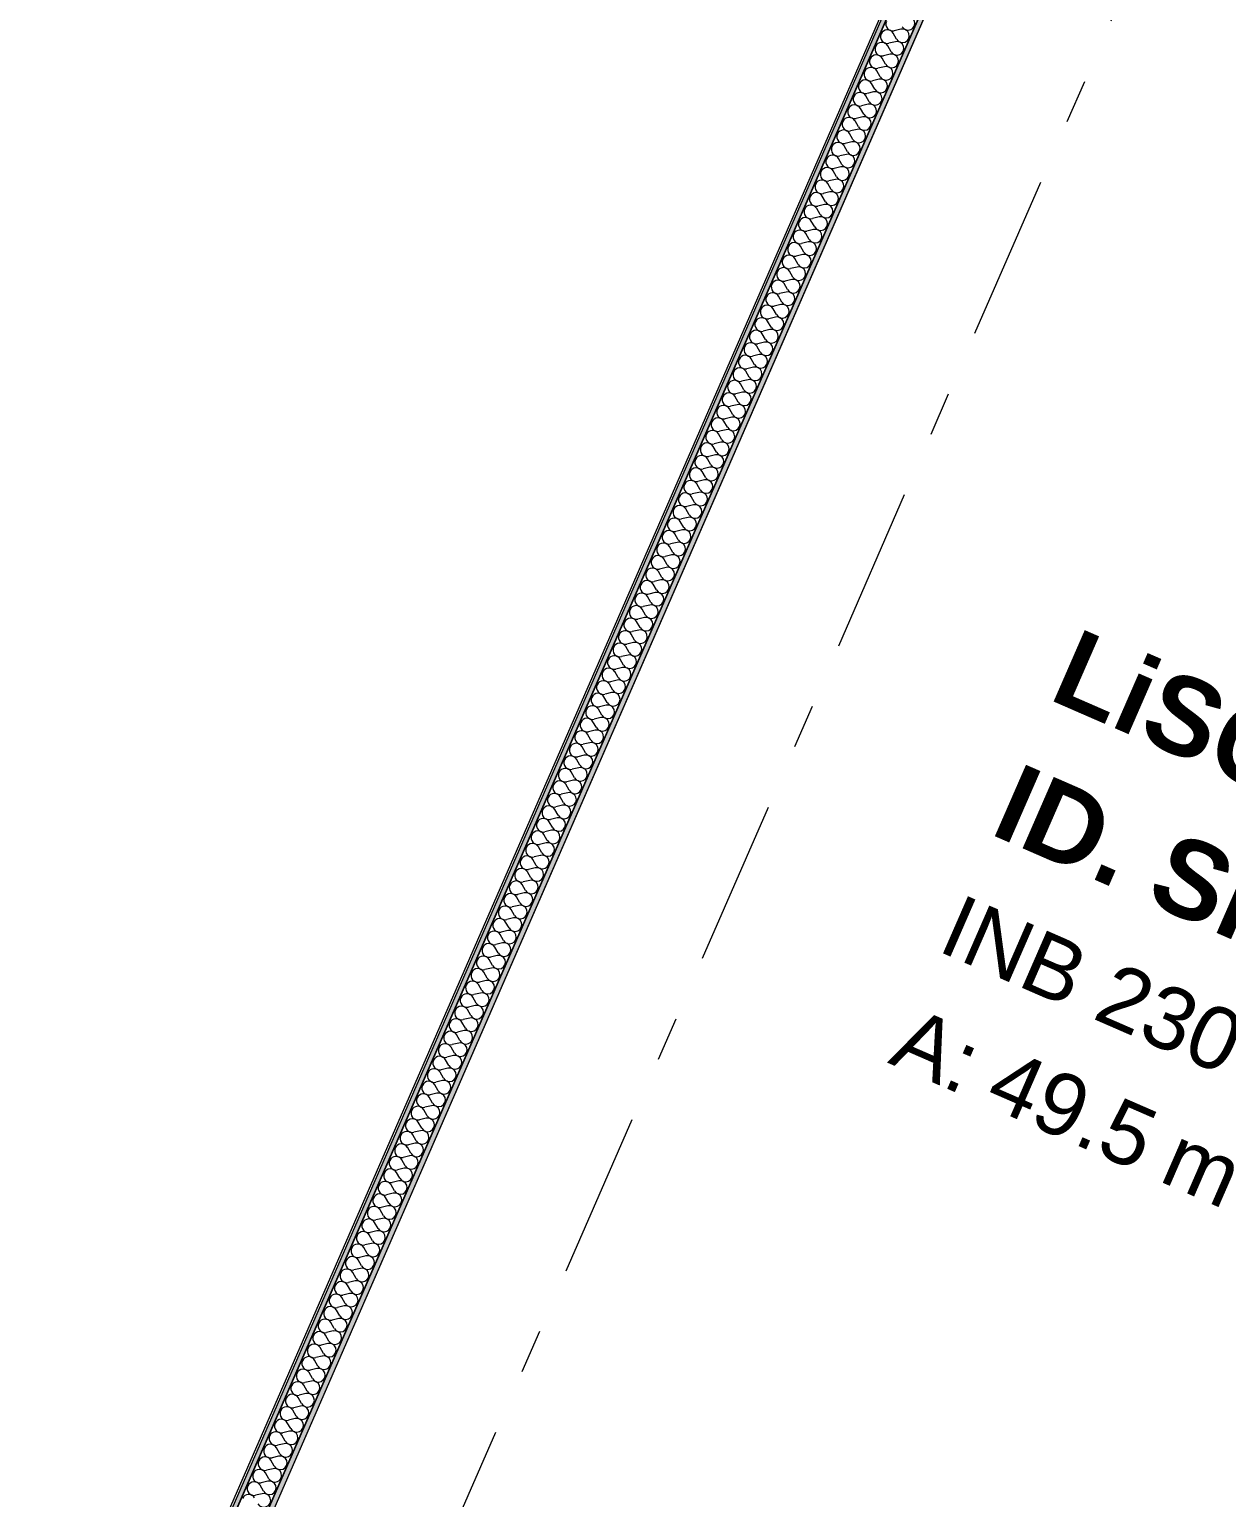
# Model space of a CAD drawing. Header units: millimetres. Extents: x -37281 to 954596, y -59787 to 956680.
# Drawn here: x 870757 to 874598, y -33554 to -28844 of the extents above; entities that cross this region are included whole.
import ezdxf
from ezdxf.enums import TextEntityAlignment as Align

# ---------------------------------------------------------------- set-up
doc = ezdxf.new("R2010")
doc.units = ezdxf.units.MM
doc.header["$MEASUREMENT"] = 0
doc.linetypes.add('Double Dashed', pattern=[1093.611073, 529.166651, -211.666656, 141.111112, -211.666656])
for name, color, linetype in [('New_A-15-MG_Structural_Grid_Phase_2', 7, 'Continuous'), ('New_A-25-M_Wall_Int', 7, 'Continuous'), ('New_A-35-M_FFE-Zone', 7, 'Continuous')]:
    doc.layers.add(name, color=color, linetype=linetype)
for name, color, linetype, lineweight, true_color in [('New_A-15-MG_Structural_Grid_Phase_2_Pen_No__222', 7, 'Continuous', 13, 0x65af33), ('New_A-25-M_Wall_Int_Pen_No__107', 7, 'Continuous', 15, 0xa6a6a6), ('New_A-35-M_FFE-Zone_Pen_No__74', 7, 'Continuous', 20, 0x606060)]:
    doc.layers.add(name, color=color, linetype=linetype, lineweight=lineweight, true_color=true_color)
doc.layers.add('New_A-25-M_Wall_Int_Pen_No__1', color=7, linetype='Continuous', lineweight=13)
doc.layers.add('New_ArchiCAD Zone Stamps_Pen_No__9', color=7, linetype='Continuous', lineweight=13)
doc.styles.add('GENERATED_STYLE_2', font='')
doc.styles.add('GENERATED_STYLE_3', font='')
doc.styles.add('GENERATED_STYLE_4', font='')
doc.styles.get('GENERATED_STYLE_2').set_extended_font_data('Arial', bold=True)
doc.styles.get('GENERATED_STYLE_3').set_extended_font_data('Arial')
doc.styles.get('GENERATED_STYLE_4').set_extended_font_data('Swis721 BT')

# ---------------------------------------------------------------- blocks, each defined once
blk = doc.blocks.new('Research Area_ member of academic staff_INB 2306_69_2', base_point=(870199.3, -30607.2))
at = {"layer": 'New_A-35-M_FFE-Zone_Pen_No__74', "linetype": 'Continuous'}
blk.add_line((870215.7, -36304.7), (874491.8, -26498.4), dxfattribs=at)
at = {"layer": 'New_ArchiCAD Zone Stamps_Pen_No__9'}
for tag, height, style, p in [('zoneNameLine2', 250, 'GENERATED_STYLE_2', (868799.5, -33436.6)), ('ROOM_NAME', 250, 'GENERATED_STYLE_2', (868367.3, -33248.1)), ('measuredAreaCode', 200, 'GENERATED_STYLE_3', (869591.7, -33770.6)), ('DUMMY_650', 200, 'GENERATED_STYLE_3', (869939.1, -32973.9)), ('ROOM_NUMBER', 200, 'GENERATED_STYLE_3', (869231.6, -33613.6)), ('DUMMY_651', 133.3, 'GENERATED_STYLE_3', (870060.9, -32679.3)), ('DUMMY_649', 200, 'GENERATED_STYLE_3', (869725.7, -33463.2))]:
    blk.add_attdef(tag, text='', height=height, rotation=66.4404, dxfattribs=dict(at, style=style)).set_placement(p, align=Align.TOP_LEFT)
blk = doc.blocks.new('LiSC Research_INB 2307_74_2', base_point=(876282.6, -31648))
at = {"layer": 'New_A-35-M_FFE-Zone_Pen_No__74', "linetype": 'Continuous'}
blk.add_line((874608, -26557.2), (870334.9, -36356.7), dxfattribs=at)
at = {"layer": 'New_ArchiCAD Zone Stamps_Pen_No__9'}
for tag, height, style, p in [('ROOM_NAME', 250, 'GENERATED_STYLE_2', (874121.3, -30761.7)), ('zoneNameLine2', 250, 'GENERATED_STYLE_2', (873932.9, -31193.8)), ('ROOM_NUMBER', 200, 'GENERATED_STYLE_3', (873744.4, -31614.5)), ('measuredAreaCode', 200, 'GENERATED_STYLE_3', (873587.4, -31974.6)), ('DUMMY_649', 200, 'GENERATED_STYLE_3', (873894.8, -32108.7)), ('DUMMY_650', 200, 'GENERATED_STYLE_3', (874384.1, -32322.1)), ('DUMMY_651', 133.3, 'GENERATED_STYLE_3', (874663.4, -32428.6))]:
    blk.add_attdef(tag, text='', height=height, rotation=336.4404, dxfattribs=dict(at, style=style)).set_placement(p, align=Align.TOP_LEFT)
blk = doc.blocks.new('*X1054', base_point=(864302.5, 0))
at = {"layer": 'New_A-25-M_Wall_Int_Pen_No__107', "linetype": 'Continuous'}
for p, q in [((873539, -28875.4), (873528.2, -28856.3)), ((873553.1, -28843.2), (873531.7, -28848.3)), ((873521.5, -28915.5), (873510.7, -28896.5)), ((873535.5, -28883.4), (873514.2, -28888.4)), ((873500.5, -28963.7), (873479.2, -28968.7)), ((873504, -28955.7), (873493.2, -28936.6)), ((873518, -28923.5), (873496.7, -28928.6)), ((873483, -29003.9), (873461.7, -29008.9)), ((873486.5, -28995.8), (873475.7, -28976.8)), ((873451.5, -29076.1), (873440.7, -29057.1)), ((873465.5, -29044), (873444.2, -29049.1)), ((873469, -29036), (873458.2, -29016.9)), ((873434, -29116.3), (873423.2, -29097.2)), ((873448, -29084.2), (873426.7, -29089.2)), ((873416.5, -29156.5), (873405.7, -29137.4)), ((873430.5, -29124.3), (873409.2, -29129.4)), ((873395.5, -29204.6), (873374.1, -29209.7)), ((873399, -29196.6), (873388.2, -29177.6)), ((873413, -29164.5), (873391.7, -29169.5)), ((873378, -29244.8), (873356.6, -29249.8)), ((873381.5, -29236.8), (873370.6, -29217.7)), ((873346.4, -29317.1), (873335.6, -29298)), ((873360.4, -29285), (873339.1, -29290)), ((873363.9, -29276.9), (873353.1, -29257.9)), ((873328.9, -29357.2), (873318.1, -29338.2)), ((873342.9, -29325.1), (873321.6, -29330.2)), ((873311.4, -29397.4), (873300.6, -29378.4)), ((873325.4, -29365.3), (873304.1, -29370.3)), ((873293.9, -29437.6), (873283.1, -29418.5)), ((873307.9, -29405.4), (873286.6, -29410.5)), ((873272.9, -29485.8), (873251.6, -29490.8)), ((873276.4, -29477.7), (873265.6, -29458.7)), ((873290.4, -29445.6), (873269.1, -29450.6)), ((873255.4, -29525.9), (873234.1, -29531)), ((873258.9, -29517.9), (873248.1, -29498.8)), ((873223.9, -29598.2), (873213, -29579.1)), ((873237.9, -29566.1), (873216.5, -29571.1)), ((873241.4, -29558), (873230.6, -29539)), ((873206.3, -29638.4), (873195.5, -29619.3)), ((873220.4, -29606.2), (873199, -29611.3)), ((873188.8, -29678.5), (873178, -29659.5)), ((873202.8, -29646.4), (873181.5, -29651.4)), ((873171.3, -29718.7), (873160.5, -29699.6)), ((873185.3, -29686.5), (873164, -29691.6)), ((873150.3, -29766.9), (873129, -29771.9)), ((873153.8, -29758.8), (873143, -29739.8)), ((873167.8, -29726.7), (873146.5, -29731.7)), ((873132.8, -29807), (873111.5, -29812.1)), ((873136.3, -29799), (873125.5, -29779.9)), ((873101.3, -29879.3), (873090.5, -29860.2)), ((873115.3, -29847.2), (873094, -29852.2)), ((873118.8, -29839.1), (873108, -29820.1)), ((873083.8, -29919.5), (873073, -29900.4)), ((873097.8, -29887.3), (873076.5, -29892.4)), ((873066.3, -29959.6), (873055.4, -29940.6)), ((873080.3, -29927.5), (873059, -29932.5)), ((873048.7, -29999.8), (873037.9, -29980.7)), ((873062.8, -29967.6), (873041.4, -29972.7)), ((873027.7, -30048), (873006.4, -30053)), ((873031.2, -30039.9), (873020.4, -30020.9)), ((873045.2, -30007.8), (873023.9, -30012.8)), ((873010.2, -30088.1), (872988.9, -30093.2)), ((873013.7, -30080.1), (873002.9, -30061)), ((872978.7, -30160.4), (872967.9, -30141.4)), ((872992.7, -30128.3), (872971.4, -30133.3)), ((872996.2, -30120.2), (872985.4, -30101.2)), ((872961.2, -30200.6), (872950.4, -30181.5)), ((872975.2, -30168.4), (872953.9, -30173.5)), ((872943.7, -30240.7), (872932.9, -30221.7)), ((872957.7, -30208.6), (872936.4, -30213.6)), ((872926.2, -30280.9), (872915.4, -30261.8)), ((872940.2, -30248.7), (872918.9, -30253.8)), ((872905.2, -30329.1), (872883.8, -30334.1)), ((872908.7, -30321), (872897.9, -30302)), ((872922.7, -30288.9), (872901.4, -30293.9)), ((872873.6, -30401.3), (872862.8, -30382.3)), ((872887.6, -30369.2), (872866.3, -30374.3)), ((872891.2, -30361.2), (872880.3, -30342.1)), ((872856.1, -30441.5), (872845.3, -30422.5)), ((872870.1, -30409.4), (872848.8, -30414.4)), ((872838.6, -30481.7), (872827.8, -30462.6)), ((872852.6, -30449.5), (872831.3, -30454.6)), ((872821.1, -30521.8), (872810.3, -30502.8)), ((872835.1, -30489.7), (872813.8, -30494.7)), ((872800.1, -30570), (872778.8, -30575.1)), ((872803.6, -30562), (872792.8, -30542.9)), ((872817.6, -30529.9), (872796.3, -30534.9)), ((872782.6, -30610.2), (872761.3, -30615.2)), ((872786.1, -30602.1), (872775.3, -30583.1)), ((872751.1, -30682.5), (872740.3, -30663.4)), ((872765.1, -30650.3), (872743.8, -30655.4)), ((872768.6, -30642.3), (872757.8, -30623.2)), ((872733.6, -30722.6), (872722.7, -30703.6)), ((872747.6, -30690.5), (872726.2, -30695.5)), ((872716, -30762.8), (872705.2, -30743.7)), ((872730.1, -30730.6), (872708.7, -30735.7)), ((872698.5, -30802.9), (872687.7, -30783.9)), ((872712.5, -30770.8), (872691.2, -30775.8)), ((872677.5, -30851.1), (872656.2, -30856.2)), ((872681, -30843.1), (872670.2, -30824)), ((872695, -30811), (872673.7, -30816)), ((872660, -30891.3), (872638.7, -30896.3)), ((872663.5, -30883.2), (872652.7, -30864.2)), ((872628.5, -30963.6), (872617.7, -30944.5)), ((872642.5, -30931.4), (872621.2, -30936.5)), ((872646, -30923.4), (872635.2, -30904.3)), ((872611, -31003.7), (872600.2, -30984.7)), ((872625, -30971.6), (872603.7, -30976.6)), ((872593.5, -31043.9), (872582.7, -31024.8)), ((872607.5, -31011.7), (872586.2, -31016.8)), ((872576, -31084), (872565.1, -31065)), ((872590, -31051.9), (872568.6, -31056.9)), ((872554.9, -31132.2), (872533.6, -31137.3)), ((872558.4, -31124.2), (872547.6, -31105.1)), ((872572.5, -31092.1), (872551.1, -31097.1)), ((872537.4, -31172.4), (872516.1, -31177.4)), ((872540.9, -31164.3), (872530.1, -31145.3)), ((872505.9, -31244.7), (872495.1, -31225.6)), ((872519.9, -31212.5), (872498.6, -31217.6)), ((872523.4, -31204.5), (872512.6, -31185.5)), ((872488.4, -31284.8), (872477.6, -31265.8)), ((872502.4, -31252.7), (872481.1, -31257.7)), ((872470.9, -31325), (872460.1, -31305.9)), ((872484.9, -31292.9), (872463.6, -31297.9)), ((872453.4, -31365.1), (872442.6, -31346.1)), ((872467.4, -31333), (872446.1, -31338.1)), ((872432.4, -31413.3), (872411.1, -31418.4)), ((872435.9, -31405.3), (872425.1, -31386.2)), ((872449.9, -31373.2), (872428.6, -31378.2)), ((872414.9, -31453.5), (872393.5, -31458.5)), ((872418.4, -31445.5), (872407.5, -31426.4)), ((872383.3, -31525.8), (872372.5, -31506.7)), ((872397.3, -31493.6), (872376, -31498.7)), ((872400.8, -31485.6), (872390, -31466.6)), ((872365.8, -31565.9), (872355, -31546.9)), ((872379.8, -31533.8), (872358.5, -31538.8)), ((872348.3, -31606.1), (872337.5, -31587)), ((872362.3, -31574), (872341, -31579)), ((872327.3, -31654.3), (872306, -31659.3)), ((872330.8, -31646.2), (872320, -31627.2)), ((872344.8, -31614.1), (872323.5, -31619.2)), ((872309.8, -31694.4), (872288.5, -31699.5)), ((872313.3, -31686.4), (872302.5, -31667.3)), ((872278.3, -31766.7), (872267.5, -31747.7)), ((872292.3, -31734.6), (872271, -31739.6)), ((872295.8, -31726.6), (872285, -31707.5)), ((872260.8, -31806.9), (872250, -31787.8)), ((872274.8, -31774.7), (872253.5, -31779.8)), ((872243.3, -31847), (872232.4, -31828)), ((872257.3, -31814.9), (872235.9, -31819.9)), ((872225.7, -31887.2), (872214.9, -31868.1)), ((872239.7, -31855.1), (872218.4, -31860.1)), ((872204.7, -31935.4), (872183.4, -31940.4)), ((872208.2, -31927.3), (872197.4, -31908.3)), ((872222.2, -31895.2), (872200.9, -31900.3)), ((872187.2, -31975.5), (872165.9, -31980.6)), ((872190.7, -31967.5), (872179.9, -31948.5)), ((872155.7, -32047.8), (872144.9, -32028.8)), ((872169.7, -32015.7), (872148.4, -32020.7)), ((872173.2, -32007.7), (872162.4, -31988.6)), ((872138.2, -32088), (872127.4, -32068.9)), ((872152.2, -32055.8), (872130.9, -32060.9)), ((872120.7, -32128.1), (872109.9, -32109.1)), ((872134.7, -32096), (872113.4, -32101)), ((872103.2, -32168.3), (872092.4, -32149.2)), ((872117.2, -32136.2), (872095.9, -32141.2)), ((872082.2, -32216.5), (872060.8, -32221.5)), ((872085.7, -32208.4), (872074.8, -32189.4)), ((872099.7, -32176.3), (872078.3, -32181.4)), ((872064.6, -32256.6), (872043.3, -32261.7)), ((872068.1, -32248.6), (872057.3, -32229.6)), ((872033.1, -32328.9), (872022.3, -32309.9)), ((872047.1, -32296.8), (872025.8, -32301.8)), ((872050.6, -32288.8), (872039.8, -32269.7)), ((872015.6, -32369.1), (872004.8, -32350)), ((872029.6, -32337), (872008.3, -32342)), ((871998.1, -32409.2), (871987.3, -32390.2)), ((872012.1, -32377.1), (871990.8, -32382.2)), ((871980.6, -32449.4), (871969.8, -32430.3)), ((871994.6, -32417.3), (871973.3, -32422.3)), ((871959.6, -32497.6), (871938.3, -32502.6)), ((871963.1, -32489.6), (871952.3, -32470.5)), ((871977.1, -32457.4), (871955.8, -32462.5)), ((871942.1, -32537.7), (871920.8, -32542.8)), ((871945.6, -32529.7), (871934.8, -32510.7)), ((871910.5, -32610), (871899.7, -32591)), ((871924.6, -32577.9), (871903.2, -32582.9)), ((871928.1, -32569.9), (871917.2, -32550.8)), ((871893, -32650.2), (871882.2, -32631.1)), ((871907, -32618.1), (871885.7, -32623.1)), ((871875.5, -32690.3), (871864.7, -32671.3)), ((871889.5, -32658.2), (871868.2, -32663.3)), ((871858, -32730.5), (871847.2, -32711.4)), ((871872, -32698.4), (871850.7, -32703.4)), ((871837, -32778.7), (871815.7, -32783.7)), ((871840.5, -32770.7), (871829.7, -32751.6)), ((871854.5, -32738.5), (871833.2, -32743.6)), ((871805.5, -32851), (871794.7, -32831.9)), ((871819.5, -32818.8), (871798.2, -32823.9)), ((871823, -32810.8), (871812.2, -32791.8)), ((871788, -32891.1), (871777.2, -32872.1)), ((871802, -32859), (871780.7, -32864)), ((871770.5, -32931.3), (871759.7, -32912.2)), ((871784.5, -32899.2), (871763.2, -32904.2)), ((871752.9, -32971.4), (871742.1, -32952.4)), ((871767, -32939.3), (871745.6, -32944.4)), ((871731.9, -33019.6), (871710.6, -33024.7)), ((871735.4, -33011.6), (871724.6, -32992.6)), ((871749.4, -32979.5), (871728.1, -32984.5)), ((871714.4, -33059.8), (871693.1, -33064.8)), ((871717.9, -33051.8), (871707.1, -33032.7)), ((871682.9, -33132.1), (871672.1, -33113)), ((871696.9, -33100), (871675.6, -33105)), ((871700.4, -33091.9), (871689.6, -33072.9)), ((871665.4, -33172.2), (871654.6, -33153.2)), ((871679.4, -33140.1), (871658.1, -33145.2)), ((871647.9, -33212.4), (871637.1, -33193.3)), ((871661.9, -33180.3), (871640.6, -33185.3)), ((871630.4, -33252.6), (871619.6, -33233.5)), ((871644.4, -33220.4), (871623.1, -33225.5)), ((871609.4, -33300.7), (871588, -33305.8)), ((871612.9, -33292.7), (871602.1, -33273.7)), ((871626.9, -33260.6), (871605.6, -33265.6)), ((871591.9, -33340.9), (871570.5, -33345.9)), ((871595.4, -33332.9), (871584.5, -33313.8)), ((871560.3, -33413.2), (871549.5, -33394.1)), ((871574.3, -33381.1), (871553, -33386.1)), ((871577.8, -33373), (871567, -33354)), ((871542.8, -33453.3), (871532, -33434.3)), ((871556.8, -33421.2), (871535.5, -33426.3)), ((871525.3, -33493.5), (871514.5, -33474.4)), ((871539.3, -33461.4), (871518, -33466.4)), ((871507.8, -33533.7), (871497, -33514.6)), ((871521.8, -33501.5), (871500.5, -33506.6)), ((871504.3, -33541.7), (871483, -33546.7))]:
    blk.add_line(p, q, dxfattribs=at)
for centre, start, end in [((873526.7, -28827), 156.4404, 283.3103), ((873575.6, -28824.4), 209.5705, 103.3103), ((873509.2, -28867.1), 156.4404, 283.3103), ((873509.2, -28867.1), 29.5705, 156.4404), ((873558.1, -28864.5), 209.5705, 103.3103), ((873491.7, -28907.3), 156.4404, 283.3103), ((873491.7, -28907.3), 29.5705, 156.4404), ((873540.6, -28904.7), 209.5705, 103.3103), ((873456.7, -28987.6), 29.5705, 156.4404), ((873474.2, -28947.4), 156.4404, 283.3103), ((873474.2, -28947.4), 29.5705, 156.4404), ((873505.6, -28985), 209.5705, 103.3103), ((873523.1, -28944.9), 209.5705, 103.3103), ((873439.1, -29027.7), 29.5705, 156.4404), ((873456.7, -28987.6), 156.4404, 283.3103), ((873488.1, -29025.2), 209.5705, 103.3103), ((873421.6, -29067.9), 156.4404, 283.3103), ((873421.6, -29067.9), 29.5705, 156.4404), ((873439.1, -29027.7), 156.4404, 283.3103), ((873470.5, -29065.3), 209.5705, 103.3103), ((873404.1, -29108.1), 156.4404, 283.3103), ((873404.1, -29108.1), 29.5705, 156.4404), ((873453, -29105.5), 209.5705, 103.3103), ((873386.6, -29148.2), 156.4404, 283.3103), ((873386.6, -29148.2), 29.5705, 156.4404), ((873435.5, -29145.6), 209.5705, 103.3103), ((873369.1, -29188.4), 156.4404, 283.3103), ((873369.1, -29188.4), 29.5705, 156.4404), ((873400.5, -29226), 209.5705, 103.3103), ((873418, -29185.8), 209.5705, 103.3103), ((873334.1, -29268.7), 29.5705, 156.4404), ((873351.6, -29228.5), 156.4404, 283.3103), ((873351.6, -29228.5), 29.5705, 156.4404), ((873383, -29266.1), 209.5705, 103.3103), ((873316.6, -29308.8), 29.5705, 156.4404), ((873334.1, -29268.7), 156.4404, 283.3103), ((873365.5, -29306.3), 209.5705, 103.3103), ((873299.1, -29349), 156.4404, 283.3103), ((873299.1, -29349), 29.5705, 156.4404), ((873316.6, -29308.8), 156.4404, 283.3103), ((873348, -29346.4), 209.5705, 103.3103), ((873281.5, -29389.2), 156.4404, 283.3103), ((873281.5, -29389.2), 29.5705, 156.4404), ((873330.5, -29386.6), 209.5705, 103.3103), ((873264, -29429.3), 156.4404, 283.3103), ((873264, -29429.3), 29.5705, 156.4404), ((873313, -29426.8), 209.5705, 103.3103), ((873246.5, -29469.5), 156.4404, 283.3103), ((873246.5, -29469.5), 29.5705, 156.4404), ((873277.9, -29507.1), 209.5705, 103.3103), ((873295.4, -29466.9), 209.5705, 103.3103), ((873211.5, -29549.8), 29.5705, 156.4404), ((873229, -29509.6), 156.4404, 283.3103), ((873229, -29509.6), 29.5705, 156.4404), ((873260.4, -29547.2), 209.5705, 103.3103), ((873194, -29590), 156.4404, 283.3103), ((873194, -29590), 29.5705, 156.4404), ((873211.5, -29549.8), 156.4404, 283.3103), ((873242.9, -29587.4), 209.5705, 103.3103), ((873176.5, -29630.1), 156.4404, 283.3103), ((873176.5, -29630.1), 29.5705, 156.4404), ((873225.4, -29627.5), 209.5705, 103.3103), ((873159, -29670.3), 156.4404, 283.3103), ((873159, -29670.3), 29.5705, 156.4404), ((873207.9, -29667.7), 209.5705, 103.3103), ((873141.5, -29710.4), 156.4404, 283.3103), ((873141.5, -29710.4), 29.5705, 156.4404), ((873190.4, -29707.9), 209.5705, 103.3103), ((873106.4, -29790.7), 29.5705, 156.4404), ((873124, -29750.6), 156.4404, 283.3103), ((873124, -29750.6), 29.5705, 156.4404), ((873155.4, -29788.2), 209.5705, 103.3103), ((873172.9, -29748), 209.5705, 103.3103), ((873088.9, -29830.9), 29.5705, 156.4404), ((873106.4, -29790.7), 156.4404, 283.3103), ((873137.8, -29828.3), 209.5705, 103.3103), ((873071.4, -29871.1), 156.4404, 283.3103), ((873071.4, -29871.1), 29.5705, 156.4404), ((873088.9, -29830.9), 156.4404, 283.3103), ((873120.3, -29868.5), 209.5705, 103.3103), ((873053.9, -29911.2), 156.4404, 283.3103), ((873053.9, -29911.2), 29.5705, 156.4404), ((873102.8, -29908.6), 209.5705, 103.3103), ((873036.4, -29951.4), 156.4404, 283.3103), ((873036.4, -29951.4), 29.5705, 156.4404), ((873085.3, -29948.8), 209.5705, 103.3103), ((873018.9, -29991.5), 156.4404, 283.3103), ((873018.9, -29991.5), 29.5705, 156.4404), ((873067.8, -29989), 209.5705, 103.3103), ((872983.9, -30071.8), 29.5705, 156.4404), ((873001.4, -30031.7), 156.4404, 283.3103), ((873001.4, -30031.7), 29.5705, 156.4404), ((873032.8, -30069.3), 209.5705, 103.3103), ((873050.3, -30029.1), 209.5705, 103.3103), ((872966.4, -30112), 29.5705, 156.4404), ((872983.9, -30071.8), 156.4404, 283.3103), ((873015.3, -30109.4), 209.5705, 103.3103), ((872948.8, -30152.2), 156.4404, 283.3103), ((872948.8, -30152.2), 29.5705, 156.4404), ((872966.4, -30112), 156.4404, 283.3103), ((872997.8, -30149.6), 209.5705, 103.3103), ((872931.3, -30192.3), 156.4404, 283.3103), ((872931.3, -30192.3), 29.5705, 156.4404), ((872980.2, -30189.7), 209.5705, 103.3103), ((872913.8, -30232.5), 156.4404, 283.3103), ((872913.8, -30232.5), 29.5705, 156.4404), ((872962.7, -30229.9), 209.5705, 103.3103), ((872896.3, -30272.6), 156.4404, 283.3103), ((872896.3, -30272.6), 29.5705, 156.4404), ((872927.7, -30310.2), 209.5705, 103.3103), ((872945.2, -30270.1), 209.5705, 103.3103), ((872861.3, -30352.9), 29.5705, 156.4404), ((872878.8, -30312.8), 156.4404, 283.3103), ((872878.8, -30312.8), 29.5705, 156.4404), ((872910.2, -30350.4), 209.5705, 103.3103), ((872843.8, -30393.1), 29.5705, 156.4404), ((872861.3, -30352.9), 156.4404, 283.3103), ((872892.7, -30390.5), 209.5705, 103.3103), ((872826.3, -30433.3), 156.4404, 283.3103), ((872826.3, -30433.3), 29.5705, 156.4404), ((872843.8, -30393.1), 156.4404, 283.3103), ((872875.2, -30430.7), 209.5705, 103.3103), ((872808.8, -30473.4), 156.4404, 283.3103), ((872808.8, -30473.4), 29.5705, 156.4404), ((872857.7, -30470.9), 209.5705, 103.3103), ((872791.2, -30513.6), 156.4404, 283.3103), ((872791.2, -30513.6), 29.5705, 156.4404), ((872840.2, -30511), 209.5705, 103.3103), ((872773.7, -30553.7), 156.4404, 283.3103), ((872773.7, -30553.7), 29.5705, 156.4404), ((872805.1, -30591.3), 209.5705, 103.3103), ((872822.6, -30551.2), 209.5705, 103.3103), ((872738.7, -30634.1), 29.5705, 156.4404), ((872756.2, -30593.9), 156.4404, 283.3103), ((872756.2, -30593.9), 29.5705, 156.4404), ((872787.6, -30631.5), 209.5705, 103.3103), ((872721.2, -30674.2), 29.5705, 156.4404), ((872738.7, -30634.1), 156.4404, 283.3103), ((872770.1, -30671.6), 209.5705, 103.3103), ((872703.7, -30714.4), 156.4404, 283.3103), ((872703.7, -30714.4), 29.5705, 156.4404), ((872721.2, -30674.2), 156.4404, 283.3103), ((872752.6, -30711.8), 209.5705, 103.3103), ((872686.2, -30754.5), 156.4404, 283.3103), ((872686.2, -30754.5), 29.5705, 156.4404), ((872735.1, -30752), 209.5705, 103.3103), ((872668.7, -30794.7), 156.4404, 283.3103), ((872668.7, -30794.7), 29.5705, 156.4404), ((872717.6, -30792.1), 209.5705, 103.3103), ((872633.6, -30875), 29.5705, 156.4404), ((872651.2, -30834.8), 156.4404, 283.3103), ((872651.2, -30834.8), 29.5705, 156.4404), ((872682.6, -30872.4), 209.5705, 103.3103), ((872700.1, -30832.3), 209.5705, 103.3103), ((872616.1, -30915.2), 29.5705, 156.4404), ((872633.6, -30875), 156.4404, 283.3103), ((872665.1, -30912.6), 209.5705, 103.3103), ((872598.6, -30955.3), 156.4404, 283.3103), ((872598.6, -30955.3), 29.5705, 156.4404), ((872616.1, -30915.2), 156.4404, 283.3103), ((872647.5, -30952.7), 209.5705, 103.3103), ((872581.1, -30995.5), 156.4404, 283.3103), ((872581.1, -30995.5), 29.5705, 156.4404), ((872630, -30992.9), 209.5705, 103.3103), ((872563.6, -31035.6), 156.4404, 283.3103), ((872563.6, -31035.6), 29.5705, 156.4404), ((872612.5, -31033.1), 209.5705, 103.3103), ((872546.1, -31075.8), 156.4404, 283.3103), ((872546.1, -31075.8), 29.5705, 156.4404), ((872595, -31073.2), 209.5705, 103.3103), ((872511.1, -31156.1), 29.5705, 156.4404), ((872528.6, -31115.9), 156.4404, 283.3103), ((872528.6, -31115.9), 29.5705, 156.4404), ((872560, -31153.5), 209.5705, 103.3103), ((872577.5, -31113.4), 209.5705, 103.3103), ((872493.6, -31196.3), 29.5705, 156.4404), ((872511.1, -31156.1), 156.4404, 283.3103), ((872542.5, -31193.7), 209.5705, 103.3103), ((872476.1, -31236.4), 156.4404, 283.3103), ((872476.1, -31236.4), 29.5705, 156.4404), ((872493.6, -31196.3), 156.4404, 283.3103), ((872525, -31233.9), 209.5705, 103.3103), ((872458.5, -31276.6), 156.4404, 283.3103), ((872458.5, -31276.6), 29.5705, 156.4404), ((872507.5, -31274), 209.5705, 103.3103), ((872441, -31316.7), 156.4404, 283.3103), ((872441, -31316.7), 29.5705, 156.4404), ((872489.9, -31314.2), 209.5705, 103.3103), ((872423.5, -31356.9), 156.4404, 283.3103), ((872423.5, -31356.9), 29.5705, 156.4404), ((872472.4, -31354.3), 209.5705, 103.3103), ((872388.5, -31437.2), 29.5705, 156.4404), ((872406, -31397.1), 156.4404, 283.3103), ((872406, -31397.1), 29.5705, 156.4404), ((872437.4, -31434.6), 209.5705, 103.3103), ((872454.9, -31394.5), 209.5705, 103.3103), ((872371, -31477.4), 29.5705, 156.4404), ((872388.5, -31437.2), 156.4404, 283.3103), ((872419.9, -31474.8), 209.5705, 103.3103), ((872353.5, -31517.5), 156.4404, 283.3103), ((872353.5, -31517.5), 29.5705, 156.4404), ((872371, -31477.4), 156.4404, 283.3103), ((872402.4, -31515), 209.5705, 103.3103), ((872336, -31557.7), 156.4404, 283.3103), ((872336, -31557.7), 29.5705, 156.4404), ((872384.9, -31555.1), 209.5705, 103.3103), ((872318.5, -31597.8), 156.4404, 283.3103), ((872318.5, -31597.8), 29.5705, 156.4404), ((872367.4, -31595.3), 209.5705, 103.3103), ((872300.9, -31638), 156.4404, 283.3103), ((872300.9, -31638), 29.5705, 156.4404), ((872332.3, -31675.6), 209.5705, 103.3103), ((872349.9, -31635.4), 209.5705, 103.3103), ((872265.9, -31718.3), 29.5705, 156.4404), ((872283.4, -31678.2), 156.4404, 283.3103), ((872283.4, -31678.2), 29.5705, 156.4404), ((872314.8, -31715.7), 209.5705, 103.3103), ((872248.4, -31758.5), 29.5705, 156.4404), ((872265.9, -31718.3), 156.4404, 283.3103), ((872297.3, -31755.9), 209.5705, 103.3103), ((872230.9, -31798.6), 156.4404, 283.3103), ((872230.9, -31798.6), 29.5705, 156.4404), ((872248.4, -31758.5), 156.4404, 283.3103), ((872279.8, -31796.1), 209.5705, 103.3103), ((872213.4, -31838.8), 156.4404, 283.3103), ((872213.4, -31838.8), 29.5705, 156.4404), ((872262.3, -31836.2), 209.5705, 103.3103), ((872195.9, -31878.9), 156.4404, 283.3103), ((872195.9, -31878.9), 29.5705, 156.4404), ((872244.8, -31876.4), 209.5705, 103.3103), ((872178.4, -31919.1), 156.4404, 283.3103), ((872178.4, -31919.1), 29.5705, 156.4404), ((872209.8, -31956.7), 209.5705, 103.3103), ((872227.3, -31916.5), 209.5705, 103.3103), ((872143.3, -31999.4), 29.5705, 156.4404), ((872160.9, -31959.3), 156.4404, 283.3103), ((872160.9, -31959.3), 29.5705, 156.4404), ((872192.3, -31996.8), 209.5705, 103.3103), ((872125.8, -32039.6), 156.4404, 283.3103), ((872125.8, -32039.6), 29.5705, 156.4404), ((872143.3, -31999.4), 156.4404, 283.3103), ((872174.7, -32037), 209.5705, 103.3103), ((872108.3, -32079.7), 156.4404, 283.3103), ((872108.3, -32079.7), 29.5705, 156.4404), ((872157.2, -32077.2), 209.5705, 103.3103), ((872090.8, -32119.9), 156.4404, 283.3103), ((872090.8, -32119.9), 29.5705, 156.4404), ((872139.7, -32117.3), 209.5705, 103.3103), ((872073.3, -32160), 156.4404, 283.3103), ((872073.3, -32160), 29.5705, 156.4404), ((872122.2, -32157.5), 209.5705, 103.3103), ((872038.3, -32240.4), 29.5705, 156.4404), ((872055.8, -32200.2), 156.4404, 283.3103), ((872055.8, -32200.2), 29.5705, 156.4404), ((872087.2, -32237.8), 209.5705, 103.3103), ((872104.7, -32197.6), 209.5705, 103.3103), ((872020.8, -32280.5), 29.5705, 156.4404), ((872038.3, -32240.4), 156.4404, 283.3103), ((872069.7, -32278), 209.5705, 103.3103), ((872003.3, -32320.7), 156.4404, 283.3103), ((872003.3, -32320.7), 29.5705, 156.4404), ((872020.8, -32280.5), 156.4404, 283.3103), ((872052.2, -32318.1), 209.5705, 103.3103), ((871985.8, -32360.8), 156.4404, 283.3103), ((871985.8, -32360.8), 29.5705, 156.4404), ((872034.7, -32358.3), 209.5705, 103.3103), ((871968.2, -32401), 156.4404, 283.3103), ((871968.2, -32401), 29.5705, 156.4404), ((872017.2, -32398.4), 209.5705, 103.3103), ((871950.7, -32441.2), 156.4404, 283.3103), ((871950.7, -32441.2), 29.5705, 156.4404), ((871999.6, -32438.6), 209.5705, 103.3103), ((871915.7, -32521.5), 29.5705, 156.4404), ((871933.2, -32481.3), 156.4404, 283.3103), ((871933.2, -32481.3), 29.5705, 156.4404), ((871964.6, -32518.9), 209.5705, 103.3103), ((871982.1, -32478.7), 209.5705, 103.3103), ((871898.2, -32561.6), 29.5705, 156.4404), ((871915.7, -32521.5), 156.4404, 283.3103), ((871947.1, -32559.1), 209.5705, 103.3103), ((871880.7, -32601.8), 156.4404, 283.3103), ((871880.7, -32601.8), 29.5705, 156.4404), ((871898.2, -32561.6), 156.4404, 283.3103), ((871929.6, -32599.2), 209.5705, 103.3103), ((871863.2, -32641.9), 156.4404, 283.3103), ((871863.2, -32641.9), 29.5705, 156.4404), ((871912.1, -32639.4), 209.5705, 103.3103), ((871845.7, -32682.1), 156.4404, 283.3103), ((871845.7, -32682.1), 29.5705, 156.4404), ((871894.6, -32679.5), 209.5705, 103.3103), ((871828.2, -32722.3), 156.4404, 283.3103), ((871828.2, -32722.3), 29.5705, 156.4404), ((871877.1, -32719.7), 209.5705, 103.3103), ((871793.1, -32802.6), 29.5705, 156.4404), ((871810.6, -32762.4), 156.4404, 283.3103), ((871810.6, -32762.4), 29.5705, 156.4404), ((871842, -32800), 209.5705, 103.3103), ((871859.6, -32759.8), 209.5705, 103.3103), ((871775.6, -32842.7), 29.5705, 156.4404), ((871793.1, -32802.6), 156.4404, 283.3103), ((871824.5, -32840.2), 209.5705, 103.3103), ((871758.1, -32882.9), 156.4404, 283.3103), ((871758.1, -32882.9), 29.5705, 156.4404), ((871775.6, -32842.7), 156.4404, 283.3103), ((871807, -32880.3), 209.5705, 103.3103), ((871740.6, -32923), 156.4404, 283.3103), ((871740.6, -32923), 29.5705, 156.4404), ((871789.5, -32920.5), 209.5705, 103.3103), ((871723.1, -32963.2), 156.4404, 283.3103), ((871723.1, -32963.2), 29.5705, 156.4404), ((871772, -32960.6), 209.5705, 103.3103), ((871705.6, -33003.4), 156.4404, 283.3103), ((871705.6, -33003.4), 29.5705, 156.4404), ((871737, -33041), 209.5705, 103.3103), ((871754.5, -33000.8), 209.5705, 103.3103), ((871670.6, -33083.7), 29.5705, 156.4404), ((871688.1, -33043.5), 156.4404, 283.3103), ((871688.1, -33043.5), 29.5705, 156.4404), ((871719.5, -33081.1), 209.5705, 103.3103), ((871653, -33123.8), 29.5705, 156.4404), ((871670.6, -33083.7), 156.4404, 283.3103), ((871702, -33121.3), 209.5705, 103.3103), ((871635.5, -33164), 156.4404, 283.3103), ((871635.5, -33164), 29.5705, 156.4404), ((871653, -33123.8), 156.4404, 283.3103), ((871684.4, -33161.4), 209.5705, 103.3103), ((871618, -33204.2), 156.4404, 283.3103), ((871618, -33204.2), 29.5705, 156.4404), ((871666.9, -33201.6), 209.5705, 103.3103), ((871600.5, -33244.3), 156.4404, 283.3103), ((871600.5, -33244.3), 29.5705, 156.4404), ((871649.4, -33241.7), 209.5705, 103.3103), ((871565.5, -33324.6), 29.5705, 156.4404), ((871583, -33284.5), 156.4404, 283.3103), ((871583, -33284.5), 29.5705, 156.4404), ((871614.4, -33322.1), 209.5705, 103.3103), ((871631.9, -33281.9), 209.5705, 103.3103), ((871548, -33364.8), 29.5705, 156.4404), ((871565.5, -33324.6), 156.4404, 283.3103), ((871596.9, -33362.2), 209.5705, 103.3103), ((871530.5, -33404.9), 156.4404, 283.3103), ((871530.5, -33404.9), 29.5705, 156.4404), ((871548, -33364.8), 156.4404, 283.3103), ((871579.4, -33402.4), 209.5705, 103.3103), ((871513, -33445.1), 156.4404, 283.3103), ((871513, -33445.1), 29.5705, 156.4404), ((871561.9, -33442.5), 209.5705, 103.3103), ((871495.4, -33485.3), 156.4404, 283.3103), ((871495.4, -33485.3), 29.5705, 156.4404), ((871544.4, -33482.7), 209.5705, 103.3103), ((871477.9, -33525.4), 156.4404, 283.3103), ((871477.9, -33525.4), 29.5705, 156.4404), ((871526.9, -33522.8), 209.5705, 103.3103), ((871460.4, -33565.6), 29.5705, 156.4404), ((871509.3, -33563), 209.5705, 103.3103)]:
    blk.add_arc(centre, 21.9, start, end, dxfattribs=at)
blk = doc.blocks.new('Wall_329_2', base_point=(870334.9, -36356.7))
at = {"layer": 'New_A-25-M_Wall_Int_Pen_No__107', "linetype": 'Continuous'}
for points in [[(870235, -36313.1), (874511, -26506.8), (874497.3, -26500.8), (870221.2, -36307.1)], [(870334.9, -36356.7), (874610.9, -26550.4), (874597.2, -26544.4), (870321.2, -36350.7)]]:
    blk.add_hatch(color=256, dxfattribs=at).paths.add_polyline_path(points)
at = {"layer": 'New_A-25-M_Wall_Int_Pen_No__107', "linetype": 'Continuous', "lineweight": 0, "true_color": 0x535353}
for points in [[(870235.9, -36313.5), (874511.9, -26507.2), (874511, -26506.8), (870235, -36313.1)], [(870321.2, -36350.7), (874597.2, -26544.4), (874596.3, -26544), (870320.2, -36350.3)]]:
    blk.add_hatch(color=251, dxfattribs=at).paths.add_polyline_path(points)
at = {"layer": 'New_A-25-M_Wall_Int_Pen_No__1', "linetype": 'Continuous'}
for p, q in [((870235, -36313.1), (874511, -26506.8)), ((870235.9, -36313.5), (874511.9, -26507.2)), ((870320.2, -36350.3), (874596.3, -26544)), ((870321.2, -36350.7), (874597.2, -26544.4))]:
    blk.add_line(p, q, dxfattribs=at)
at = {"layer": 'New_A-25-M_Wall_Int_Pen_No__1', "linetype": 'Continuous', "flags": 128}
for points in [[(874497.3, -26500.8), (870221.2, -36307.1)], [(870334.9, -36356.7), (874610.9, -26550.4)]]:
    blk.add_lwpolyline(points, dxfattribs=at)
at = {"layer": 'New_A-25-M_Wall_Int', "color": 250, "lineweight": 50, "true_color": 0x2a2a2a}
blk.add_blockref('*X1054', (864302.5, 0), dxfattribs=at)
blk = doc.blocks.new('Standard grid marker_13')
at = {"layer": 'New_A-15-MG_Structural_Grid_Phase_2_Pen_No__222', "linetype": 'Double Dashed'}
blk.add_line((2211.6, 0), (53472.7, 0), dxfattribs=at)
at = {"layer": 'New_A-15-MG_Structural_Grid_Phase_2_Pen_No__222', "style": 'GENERATED_STYLE_4'}
for tag, p in [('AC_MarkerText_1_0', (-500, 1206.2)), ('AC_MarkerText_1_1', (56184.2, 1206.2))]:
    blk.add_attdef(tag, text='', height=350, rotation=270, dxfattribs=at).set_placement(p, align=Align.MIDDLE_CENTER)

msp = doc.modelspace()

# ---------------------------------------------------------------- block references
at = {"layer": 'New_A-15-MG_Structural_Grid_Phase_2', "color": 8, "linetype": 'Continuous', "lineweight": 15, "zscale": 1000, "rotation": 66.44041158399293}
msp.add_blockref('Standard grid marker_13', (861978.6, -56907.5), dxfattribs=at)
at = {"layer": 'New_A-25-M_Wall_Int', "color": 250, "lineweight": 50, "true_color": 0x2a2a2a}
msp.add_blockref('Wall_329_2', (870334.9, -36356.7), dxfattribs=at)
at = {"layer": 'New_A-35-M_FFE-Zone', "linetype": 'Continuous'}
ref = msp.add_blockref('Research Area_ member of academic staff_INB 2306_69_2', (870199.3, -30607.2), dxfattribs=at)
ref.add_attrib('ROOM_NAME', 'Research Area/ member of academic staff', dxfattribs={"layer": 'New_ArchiCAD Zone Stamps_Pen_No__9', "color": 7, "height": 250, "rotation": 66.4404, "style": 'GENERATED_STYLE_2'}).set_placement((868367.3, -33248.1), align=Align.TOP_LEFT)
ref = msp.add_blockref('LiSC Research_INB 2307_74_2', (876282.6, -31648), dxfattribs=at)
ref.add_attrib('ROOM_NAME', 'LiSC Research', dxfattribs={"layer": 'New_ArchiCAD Zone Stamps_Pen_No__9', "color": 7, "height": 250, "rotation": 336.4404, "style": 'GENERATED_STYLE_2'}).set_placement((874121.3, -30761.7), align=Align.TOP_LEFT)
ref.add_attrib('ROOM_NUMBER', 'INB 2307', dxfattribs={"layer": 'New_ArchiCAD Zone Stamps_Pen_No__9', "color": 7, "height": 200, "rotation": 336.4404, "style": 'GENERATED_STYLE_3'}).set_placement((873744.4, -31614.5), align=Align.TOP_LEFT)
ref.add_attrib('zoneNameLine2', 'ID. SF575', dxfattribs={"layer": 'New_ArchiCAD Zone Stamps_Pen_No__9', "color": 7, "height": 250, "rotation": 336.4404, "style": 'GENERATED_STYLE_2'}).set_placement((873932.9, -31193.8), align=Align.TOP_LEFT)
ref.add_attrib('measuredAreaCode', 'A: ', dxfattribs={"layer": 'New_ArchiCAD Zone Stamps_Pen_No__9', "color": 7, "height": 200, "rotation": 336.4404, "style": 'GENERATED_STYLE_3'}).set_placement((873587.4, -31974.6), align=Align.TOP_LEFT)
ref.add_attrib('DUMMY_649', '49.5', dxfattribs={"layer": 'New_ArchiCAD Zone Stamps_Pen_No__9', "color": 7, "height": 200, "rotation": 336.4404, "style": 'GENERATED_STYLE_3'}).set_placement((873894.8, -32108.7), align=Align.TOP_LEFT)
ref.add_attrib('DUMMY_650', ' m', dxfattribs={"layer": 'New_ArchiCAD Zone Stamps_Pen_No__9', "color": 7, "height": 200, "rotation": 336.4404, "style": 'GENERATED_STYLE_3'}).set_placement((874384.1, -32322.1), align=Align.TOP_LEFT)

doc.saveas('drawing.dxf')
